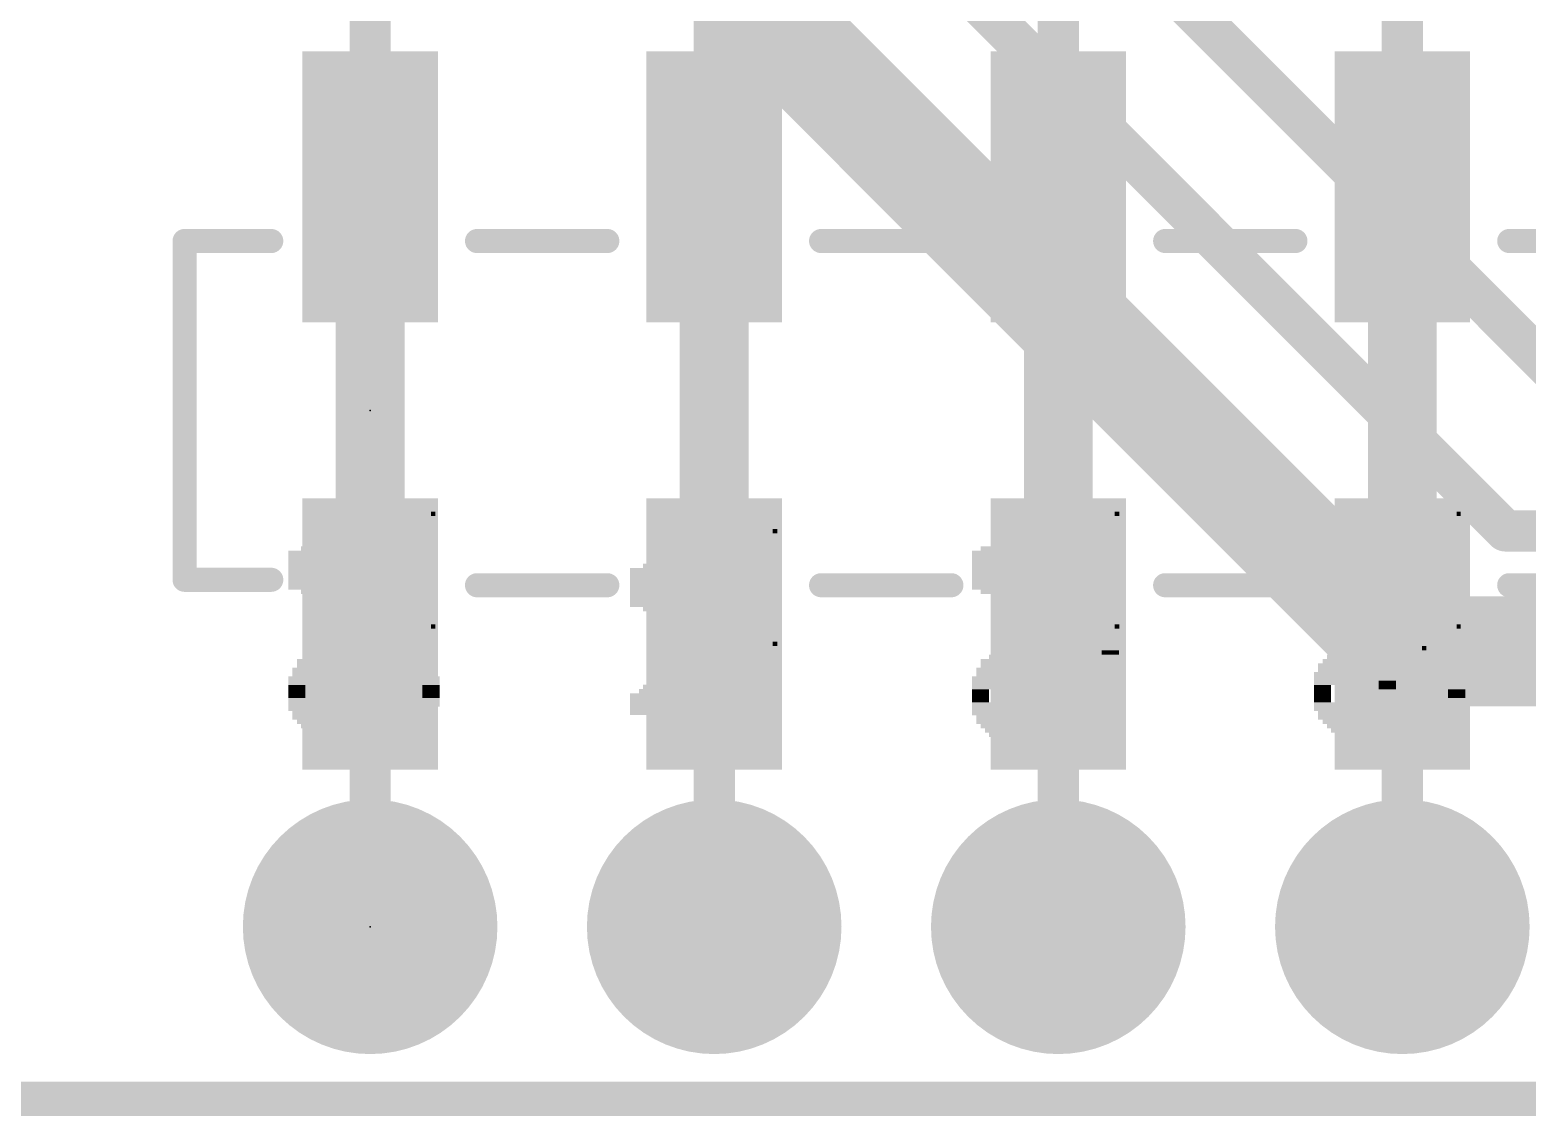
# Model space of a CAD drawing. Extents: x -25 to 82, y -36 to 56.
# Drawn here: x 48.29 to 59.34, y -2.67 to 5.35 of the extents above; entities that cross this region are included whole.
import ezdxf

# ---------------------------------------------------------------- set-up
doc = ezdxf.new("R2010")
doc.units = 0
for name, color, linetype in [('1', 12, 'CONTINUOUS'), ('16', 132, 'CONTINUOUS'), ('17', 110, 'CONTINUOUS'), ('20', 31, 'CONTINUOUS'), ('21', 41, 'CONTINUOUS'), ('22', 40, 'CONTINUOUS'), ('23', 53, 'CONTINUOUS'), ('51', 53, 'CONTINUOUS')]:
    doc.layers.add(name, color=color, linetype=linetype)

# ---------------------------------------------------------------- blocks, each defined once
blk = doc.blocks.new('RECT')
blk.add_solid([(-0.5, -0.5), (0.5, -0.5), (-0.5, 0.5), (0.5, 0.5)])
blk = doc.blocks.new('ROUNDP')
at = {"const_width": 0.5}
blk.add_lwpolyline([(0, -0.25, 1), (0, 0.25, 1), (0, -0.25)], format="xyb", dxfattribs=at)

msp = doc.modelspace()

# ---------------------------------------------------------------- linework, layer by layer
at = {"layer": '1'}
for points, const_width in [([(53.34, 8.89), (53.34, 4.19)], 0.3048), ([(55.88, 8.89), (55.88, 1.27)], 0.3048), ([(58.42, 8.89), (58.42, 4.19)], 0.3048), ([(50.8, 7.62), (50.8, 0.89)], 0.3048), ([(50.8, 4.19), (50.8, 0.89)], 0.508), ([(50.8, 4.19), (50.8, 0.89)], 0.508), ([(53.34, 4.19), (53.34, 0.89)], 0.508), ([(53.34, 4.19), (53.34, 0.89)], 0.508), ([(55.88, 4.19), (55.88, 0.89)], 0.508), ([(55.88, 4.19), (55.88, 0.89)], 0.508), ([(58.42, 4.19), (58.42, 0.89)], 0.508), ([(58.42, 4.19), (58.42, 0.89)], 0.508), ([(50.8, 4.19), (50.8, 0.89)], 0.254), ([(53.34, 4.19), (53.34, 0.89)], 0.254), ([(55.88, 4.19), (55.88, 1.27)], 0.254), ([(58.42, 4.19), (58.42, 0.89)], 0.254), ([(55.88, 1.27), (55.88, 0.89)], 0.3048), ([(50.8, 0.89), (50.8, -1.27)], 0.3048), ([(53.34, 0.89), (53.34, -1.27)], 0.3048), ([(55.88, 0.89), (55.88, -1.27)], 0.3048), ([(58.42, 0.89), (58.42, -1.27)], 0.3048), ([(68.58, -2.54), (0, -2.54)], 0.254)]:
    msp.add_lwpolyline(points, dxfattribs=dict(at, const_width=const_width))
for points, const_width in [([(50.927, 4.19, 1), (50.673, 4.19)], 0.254), ([(50.927, 4.19, 1), (50.673, 4.19)], 0.254), ([(53.467, 4.19, 1), (53.213, 4.19)], 0.254), ([(53.467, 4.19, 1), (53.213, 4.19)], 0.254), ([(56.007, 4.19, 1), (55.753, 4.19)], 0.254), ([(56.007, 4.19, 1), (55.753, 4.19)], 0.254), ([(58.547, 4.19, 1), (58.293, 4.19)], 0.254), ([(58.547, 4.19, 1), (58.293, 4.19)], 0.254), ([(50.8635, 4.19, 1), (50.7365, 4.19)], 0.127), ([(53.4035, 4.19, 1), (53.2765, 4.19)], 0.127), ([(55.9435, 4.19, 1), (55.8165, 4.19)], 0.127), ([(58.4835, 4.19, 1), (58.3565, 4.19)], 0.127), ([(53.2638, 4.19, 1), (53.4162, 4.19)], 0.1524), ([(58.3438, 4.19, 1), (58.4962, 4.19)], 0.1524), ([(55.9562, 1.27, 1), (55.8038, 1.27)], 0.1524), ([(55.8038, 1.27, 1), (55.9562, 1.27)], 0.1524), ([(55.8165, 1.27, 1), (55.9435, 1.27)], 0.127), ([(50.673, 0.89, 1), (50.927, 0.89)], 0.254), ([(50.673, 0.89, 1), (50.927, 0.89)], 0.254), ([(50.8762, 0.89, 1), (50.7238, 0.89)], 0.1524), ([(53.213, 0.89, 1), (53.467, 0.89)], 0.254), ([(53.213, 0.89, 1), (53.467, 0.89)], 0.254), ([(53.4162, 0.89, 1), (53.2638, 0.89)], 0.1524), ([(55.753, 0.89, 1), (56.007, 0.89)], 0.254), ([(55.753, 0.89, 1), (56.007, 0.89)], 0.254), ([(55.9562, 0.89, 1), (55.8038, 0.89)], 0.1524), ([(58.293, 0.89, 1), (58.547, 0.89)], 0.254), ([(58.293, 0.89, 1), (58.547, 0.89)], 0.254), ([(58.4962, 0.89, 1), (58.3438, 0.89)], 0.1524), ([(50.7238, 0.89, 1), (50.8762, 0.89)], 0.1524), ([(50.7365, 0.89, 1), (50.8635, 0.89)], 0.127), ([(53.2765, 0.89, 1), (53.4035, 0.89)], 0.127), ([(55.8038, 0.89, 1), (55.9562, 0.89)], 0.1524), ([(58.3565, 0.89, 1), (58.4835, 0.89)], 0.127), ([(50.7238, -1.27, 1), (50.8762, -1.27)], 0.1524), ([(53.2638, -1.27, 1), (53.4162, -1.27)], 0.1524), ([(55.8038, -1.27, 1), (55.9562, -1.27)], 0.1524), ([(58.3438, -1.27, 1), (58.4962, -1.27)], 0.1524)]:
    msp.add_lwpolyline(points, format="xyb", dxfattribs=dict(at, const_width=const_width))
at = {"layer": '16'}
for points, const_width in [([(53.34, 9.017), (59.69, 2.667)], 0.3048), ([(51.943, 8.89), (59.182, 1.651)], 0.3048), ([(51.181, 8.001), (58.42, 0.762)], 0.8128), ([(59.182, 1.651), (61.341, 1.651)], 0.3048), ([(58.42, 0.762), (62.992, 0.762)], 0.8128), ([(68.58, -2.54), (0, -2.54)], 0.254)]:
    msp.add_lwpolyline(points, dxfattribs=dict(at, const_width=const_width))
for points, const_width in [([(59.182, 1.7272, 1), (59.182, 1.5748)], 0.1524), ([(59.1281, 1.5971, 1), (59.2359, 1.7049)], 0.1524), ([(58.42, 0.9652, 1), (58.42, 0.5588)], 0.4064), ([(58.2763, 0.6183, 1), (58.5637, 0.9057)], 0.4064)]:
    msp.add_lwpolyline(points, format="xyb", dxfattribs=dict(at, const_width=const_width))
at = {"layer": '20', "const_width": 0.2032}
msp.add_lwpolyline([(66.04, -2.54), (0, -2.54)], dxfattribs=at)
at = {"layer": '21', "const_width": 0.1778}
for points in [[(49.43, 1.29), (49.43, 3.79)], [(49.43, 3.79), (50.07, 3.79)], [(51.589, 3.79), (52.551, 3.79)], [(54.129, 3.79), (55.091, 3.79)], [(56.669, 3.79), (57.631, 3.79)], [(59.209, 3.79), (60.171, 3.79)], [(50.07, 1.29), (49.43, 1.29)], [(51.589, 1.25), (52.551, 1.25)], [(54.129, 1.25), (55.091, 1.25)], [(56.669, 1.25), (57.631, 1.25)], [(59.209, 1.25), (60.171, 1.25)]]:
    msp.add_lwpolyline(points, dxfattribs=at)
at = {"layer": '21', "const_width": 0.0889}
for points in [[(49.4744, 3.79, 1), (49.3856, 3.79)], [(49.43, 3.8344, 1), (49.43, 3.7456)], [(50.07, 3.7456, 1), (50.07, 3.8344)], [(51.589, 3.8344, 1), (51.589, 3.7456)], [(52.551, 3.7456, 1), (52.551, 3.8344)], [(54.129, 3.8344, 1), (54.129, 3.7456)], [(55.091, 3.7456, 1), (55.091, 3.8344)], [(56.669, 3.8344, 1), (56.669, 3.7456)], [(57.631, 3.7456, 1), (57.631, 3.8344)], [(59.209, 3.8344, 1), (59.209, 3.7456)], [(49.43, 1.3345, 1), (49.43, 1.2455)], [(49.3856, 1.29, 1), (49.4744, 1.29)], [(50.07, 1.2455, 1), (50.07, 1.3345)], [(51.589, 1.2945, 1), (51.589, 1.2055)], [(52.551, 1.2055, 1), (52.551, 1.2945)], [(54.129, 1.2945, 1), (54.129, 1.2055)], [(55.091, 1.2055, 1), (55.091, 1.2945)], [(56.669, 1.2945, 1), (56.669, 1.2055)], [(57.631, 1.2055, 1), (57.631, 1.2945)], [(59.209, 1.2945, 1), (59.209, 1.2055)]]:
    msp.add_lwpolyline(points, format="xyb", dxfattribs=at)
at = {"layer": '23'}
for p in [(50.8, 2.54), (50.8, -1.27)]:
    msp.add_point(p, dxfattribs=at)

# ---------------------------------------------------------------- block references
at = {"layer": '1', "xscale": 2}
for p, rotation in [((50.8, 4.19), 90), ((53.34, 4.19), 270), ((55.88, 4.19), 90), ((58.42, 4.19), 270), ((50.8, 0.89), 270), ((53.34, 0.89), 90), ((55.88, 0.89), 270), ((58.42, 0.89), 90)]:
    msp.add_blockref('RECT', p, dxfattribs=dict(at, rotation=rotation))
at = {"layer": '17', "xscale": 1.8796, "yscale": 1.8796, "rotation": 90}
for p in [(50.8, -1.27), (50.8, -1.27), (53.34, -1.27), (53.34, -1.27), (55.88, -1.27), (55.88, -1.27), (58.42, -1.27), (58.42, -1.27)]:
    msp.add_blockref('ROUNDP', p, dxfattribs=at)
at = {"layer": '22'}
for p, xscale, yscale in [((51.2648, 1.7765), 0.0305, 0.032), ((56.3131, 1.7765), 0.033, 0.032), ((58.8366, 1.7765), 0.0305, 0.032), ((51.0248, 1.6486), 0.5105, 0.0318), ((51.0731, 1.6805), 0.414, 0.032), ((51.1365, 1.7125), 0.287, 0.032), ((51.2001, 1.7445), 0.16, 0.032), ((53.7883, 1.6495), 0.033, 0.032), ((56.073, 1.6486), 0.5131, 0.0318), ((56.1213, 1.6805), 0.4166, 0.032), ((56.1861, 1.7125), 0.287, 0.032), ((56.2496, 1.7445), 0.16, 0.032), ((58.5813, 1.6486), 0.541, 0.0318), ((58.6448, 1.6805), 0.414, 0.032), ((58.7083, 1.7125), 0.287, 0.032), ((58.7731, 1.7445), 0.1575, 0.032), ((50.8013, 1.5527), 0.8306, 0.032), ((50.8965, 1.5847), 0.7671, 0.032), ((50.9613, 1.6167), 0.6375, 0.032), ((53.5965, 1.5535), 0.4166, 0.032), ((53.6613, 1.5855), 0.287, 0.032), ((53.7248, 1.6175), 0.16, 0.032), ((55.8508, 1.5527), 0.8306, 0.032), ((55.946, 1.5847), 0.7671, 0.032), ((56.0095, 1.6167), 0.6401, 0.032), ((58.373, 1.5527), 0.8306, 0.032), ((58.4695, 1.5847), 0.7645, 0.032), ((58.533, 1.6167), 0.6375, 0.032), ((50.626, 1.4889), 0.8611, 0.032), ((50.4825, 1.4569), 0.574, 0.032), ((50.4025, 1.4249), 0.414, 0.032), ((50.6895, 1.5208), 0.8001, 0.0318), ((50.9765, 1.4569), 0.16, 0.032), ((50.9765, 1.4249), 0.16, 0.032), ((53.326, 1.4257), 0.8306, 0.032), ((53.4213, 1.4577), 0.7671, 0.032), ((53.4848, 1.4897), 0.6401, 0.032), ((53.5496, 1.5216), 0.5105, 0.0318), ((55.4507, 1.4249), 0.4166, 0.032), ((55.6743, 1.4889), 0.8636, 0.032), ((55.5295, 1.4569), 0.574, 0.032), ((55.706, 1.5208), 0.8001, 0.0318), ((56.0095, 1.4569), 0.193, 0.032), ((56.0095, 1.4249), 0.193, 0.032), ((58.1812, 1.4889), 0.8941, 0.032), ((58.0377, 1.4569), 0.6071, 0.032), ((57.9577, 1.4249), 0.447, 0.032), ((58.2295, 1.5208), 0.7976, 0.0318), ((58.533, 1.4569), 0.1905, 0.032), ((58.533, 1.4249), 0.1905, 0.032), ((50.339, 1.3929), 0.287, 0.032), ((50.2907, 1.3611), 0.1905, 0.0318), ((50.339, 1.3292), 0.287, 0.032), ((50.9765, 1.3929), 0.16, 0.032), ((50.9765, 1.3611), 0.16, 0.0318), ((50.9765, 1.3292), 0.16, 0.032), ((53.1495, 1.3619), 0.8636, 0.032), ((53.006, 1.3299), 0.5766, 0.032), ((53.2143, 1.3938), 0.8001, 0.0318), ((53.5013, 1.3299), 0.16, 0.032), ((55.386, 1.3929), 0.287, 0.032), ((55.339, 1.3611), 0.193, 0.0318), ((55.386, 1.3292), 0.287, 0.032), ((56.0095, 1.3929), 0.193, 0.032), ((56.0095, 1.3611), 0.193, 0.0318), ((56.0095, 1.3292), 0.193, 0.032), ((57.8942, 1.3929), 0.32, 0.032), ((57.846, 1.3611), 0.2235, 0.0318), ((57.8942, 1.3292), 0.32, 0.032), ((58.533, 1.3929), 0.1905, 0.032), ((58.533, 1.3611), 0.1905, 0.0318), ((58.533, 1.3292), 0.1905, 0.032), ((50.419, 1.2972), 0.447, 0.032), ((50.4825, 1.2652), 0.574, 0.032), ((50.626, 1.2332), 0.8611, 0.032), ((50.6895, 1.2013), 0.8001, 0.0318), ((50.9765, 1.2972), 0.16, 0.032), ((50.9765, 1.2652), 0.16, 0.032), ((52.926, 1.2979), 0.4166, 0.032), ((52.8625, 1.2659), 0.2896, 0.032), ((52.8142, 1.2341), 0.193, 0.0318), ((52.8625, 1.2022), 0.2896, 0.032), ((53.5013, 1.2979), 0.16, 0.032), ((53.5013, 1.2659), 0.16, 0.032), ((53.5013, 1.2341), 0.16, 0.0318), ((53.5013, 1.2022), 0.16, 0.032), ((55.4507, 1.2972), 0.4166, 0.032), ((55.5295, 1.2652), 0.574, 0.032), ((55.6743, 1.2332), 0.8636, 0.032), ((55.706, 1.2013), 0.8001, 0.0318), ((56.0095, 1.2972), 0.193, 0.032), ((56.0095, 1.2652), 0.193, 0.032), ((58.0377, 1.2652), 0.6071, 0.032), ((58.1812, 1.2332), 0.8941, 0.032), ((57.9577, 1.2972), 0.447, 0.032), ((58.2295, 1.2013), 0.7976, 0.0318), ((58.533, 1.2972), 0.1905, 0.032), ((58.533, 1.2652), 0.1905, 0.032), ((50.8013, 1.1694), 0.8306, 0.032), ((50.8965, 1.1374), 0.7671, 0.032), ((50.9613, 1.1054), 0.6375, 0.032), ((52.926, 1.1702), 0.4166, 0.032), ((53.006, 1.1382), 0.5766, 0.032), ((53.1495, 1.1062), 0.8636, 0.032), ((53.5013, 1.1702), 0.16, 0.032), ((53.5013, 1.1382), 0.16, 0.032), ((55.8508, 1.1694), 0.8306, 0.032), ((55.946, 1.1374), 0.7671, 0.032), ((56.0095, 1.1054), 0.6401, 0.032), ((58.373, 1.1694), 0.8306, 0.032), ((58.4695, 1.1374), 0.7645, 0.032), ((58.533, 1.1054), 0.6375, 0.032), ((51.0248, 1.0735), 0.5105, 0.0318), ((51.0731, 1.0417), 0.414, 0.032), ((51.1365, 1.0097), 0.287, 0.032), ((53.2143, 1.0743), 0.8001, 0.0318), ((53.326, 1.0424), 0.8306, 0.032), ((53.4213, 1.0104), 0.7671, 0.032), ((56.073, 1.0735), 0.5131, 0.0318), ((56.1213, 1.0417), 0.4166, 0.032), ((56.1861, 1.0097), 0.287, 0.032), ((58.5965, 1.0735), 0.5105, 0.0318), ((58.6448, 1.0417), 0.414, 0.032), ((58.7083, 1.0097), 0.287, 0.032), ((51.2001, 0.9776), 0.16, 0.032), ((51.2648, 0.9456), 0.0305, 0.032), ((53.4848, 0.9784), 0.6401, 0.032), ((53.5496, 0.9465), 0.5105, 0.0318), ((53.5965, 0.9147), 0.4166, 0.032), ((53.6613, 0.8827), 0.287, 0.032), ((56.2496, 0.9776), 0.16, 0.032), ((56.3131, 0.9456), 0.033, 0.032), ((58.7731, 0.9776), 0.1575, 0.032), ((58.8366, 0.9456), 0.0305, 0.032), ((50.7695, 0.7859), 0.5131, 0.032), ((53.7248, 0.8506), 0.16, 0.032), ((53.7883, 0.8186), 0.033, 0.032), ((58.5813, 0.7859), 0.033, 0.032), ((50.7695, 0.6581), 1.0211, 0.032), ((50.7543, 0.6901), 0.9906, 0.032), ((50.7695, 0.7221), 0.8941, 0.032), ((50.7543, 0.754), 0.7976, 0.0318), ((52.9577, 0.6909), 0.16, 0.032), ((52.9577, 0.6589), 0.16, 0.032), ((55.4495, 0.6901), 0.287, 0.032), ((55.4495, 0.6581), 0.287, 0.032), ((55.4812, 0.7221), 0.2235, 0.032), ((55.5142, 0.754), 0.1575, 0.0318), ((56.1696, 0.6581), 0.32, 0.032), ((56.1861, 0.6901), 0.287, 0.032), ((56.2178, 0.7221), 0.2235, 0.032), ((56.2648, 0.754), 0.1295, 0.0318), ((57.9425, 0.6581), 0.2896, 0.032), ((57.959, 0.6901), 0.2565, 0.032), ((57.9755, 0.7221), 0.2235, 0.032), ((58.0073, 0.754), 0.16, 0.0318), ((58.6613, 0.7221), 0.254, 0.032), ((58.6778, 0.6901), 0.287, 0.032), ((58.6778, 0.6581), 0.287, 0.032), ((58.6296, 0.754), 0.1905, 0.0318), ((50.2907, 0.5624), 0.1905, 0.032), ((50.753, 0.6262), 1.0541, 0.0318), ((50.753, 0.5944), 1.0541, 0.032), ((51.2166, 0.5624), 0.193, 0.032), ((52.9577, 0.627), 0.16, 0.0318), ((52.9577, 0.5951), 0.16, 0.032), ((52.9577, 0.5631), 0.16, 0.032), ((55.3707, 0.5624), 0.2565, 0.032), ((55.4342, 0.6262), 0.3175, 0.0318), ((55.4342, 0.5944), 0.3175, 0.032), ((56.1061, 0.5624), 0.447, 0.032), ((56.1378, 0.5944), 0.3835, 0.032), ((56.1531, 0.6262), 0.3531, 0.0318), ((57.9272, 0.5944), 0.32, 0.032), ((57.8625, 0.5624), 0.1905, 0.032), ((57.9425, 0.6262), 0.2896, 0.0318), ((58.693, 0.6262), 0.3175, 0.0318), ((58.7083, 0.5944), 0.287, 0.032), ((58.7731, 0.5624), 0.1575, 0.032), ((50.2755, 0.5304), 0.16, 0.032), ((50.259, 0.4984), 0.127, 0.032), ((50.259, 0.4665), 0.127, 0.0318), ((50.259, 0.4346), 0.127, 0.032), ((51.2331, 0.5304), 0.16, 0.032), ((51.2496, 0.4984), 0.127, 0.032), ((51.2496, 0.4665), 0.127, 0.0318), ((51.2496, 0.4346), 0.127, 0.032), ((53.2613, 0.4354), 1.0871, 0.032), ((53.2943, 0.4674), 1.0211, 0.032), ((52.926, 0.4992), 0.2235, 0.0318), ((52.9425, 0.5311), 0.1905, 0.032), ((55.339, 0.5304), 0.193, 0.032), ((55.3225, 0.4984), 0.16, 0.032), ((55.306, 0.4665), 0.127, 0.0318), ((55.306, 0.4346), 0.127, 0.032), ((55.9143, 0.4346), 0.2565, 0.032), ((55.9765, 0.4984), 0.32, 0.032), ((55.9448, 0.4665), 0.2565, 0.0318), ((56.0896, 0.5304), 0.4801, 0.032), ((56.2496, 0.4984), 0.16, 0.032), ((56.2496, 0.4665), 0.16, 0.0318), ((56.2496, 0.4346), 0.16, 0.032), ((57.8472, 0.5304), 0.16, 0.032), ((57.8307, 0.4984), 0.127, 0.032), ((57.8307, 0.4665), 0.127, 0.0318), ((57.8307, 0.4346), 0.127, 0.032), ((58.2943, 0.4665), 0.16, 0.0318), ((58.2943, 0.4346), 0.16, 0.032), ((58.3095, 0.5304), 0.1295, 0.032), ((58.3095, 0.4984), 0.1295, 0.032), ((58.8048, 0.5304), 0.16, 0.032), ((58.8048, 0.4984), 0.16, 0.032), ((58.8213, 0.4665), 0.127, 0.0318), ((58.8213, 0.4346), 0.127, 0.032), ((50.2755, 0.4026), 0.16, 0.032), ((50.2907, 0.3706), 0.1905, 0.032), ((50.3542, 0.3386), 0.3175, 0.032), ((51.1365, 0.3386), 0.287, 0.032), ((51.2166, 0.3706), 0.193, 0.032), ((51.2331, 0.4026), 0.16, 0.032), ((53.2613, 0.4034), 1.0871, 0.032), ((53.2613, 0.3714), 1.0871, 0.032), ((53.2613, 0.3395), 1.0871, 0.0318), ((55.306, 0.4026), 0.127, 0.032), ((55.3225, 0.3706), 0.16, 0.032), ((55.339, 0.3386), 0.193, 0.032), ((55.8025, 0.3386), 0.287, 0.032), ((55.8495, 0.3706), 0.254, 0.032), ((55.8813, 0.4026), 0.2565, 0.032), ((56.2496, 0.4026), 0.16, 0.032), ((56.2496, 0.3706), 0.16, 0.032), ((56.2496, 0.3386), 0.16, 0.032), ((57.8307, 0.4026), 0.127, 0.032), ((57.8472, 0.3706), 0.16, 0.032), ((58.1177, 0.3386), 0.701, 0.032), ((58.2778, 0.3706), 0.254, 0.032), ((58.2778, 0.4026), 0.193, 0.032), ((58.7566, 0.3386), 0.1905, 0.032), ((58.8048, 0.4026), 0.16, 0.032), ((58.8048, 0.3706), 0.16, 0.032), ((50.753, 0.3067), 1.0541, 0.0318), ((50.753, 0.2748), 1.0541, 0.032), ((50.7543, 0.2428), 0.9906, 0.032), ((50.753, 0.2108), 0.9271, 0.032), ((53.2613, 0.3076), 1.0871, 0.032), ((55.5777, 0.3067), 0.6706, 0.0318), ((55.579, 0.2748), 0.6071, 0.032), ((55.5625, 0.2428), 0.574, 0.032), ((55.5612, 0.2108), 0.5105, 0.032), ((56.2496, 0.3067), 0.16, 0.0318), ((56.2496, 0.2748), 0.16, 0.032), ((56.2496, 0.2428), 0.16, 0.032), ((56.2496, 0.2108), 0.16, 0.032), ((58.0377, 0.2748), 0.4801, 0.032), ((58.3248, 0.3067), 1.0541, 0.0318), ((58.0377, 0.2428), 0.414, 0.032), ((58.039, 0.2108), 0.3505, 0.032), ((58.5813, 0.2748), 0.541, 0.032), ((58.5661, 0.2428), 0.5105, 0.032), ((58.5648, 0.2108), 0.447, 0.032), ((50.7543, 0.1789), 0.7976, 0.0318), ((50.7225, 0.1471), 0.6071, 0.032), ((55.5625, 0.1789), 0.447, 0.0318), ((55.546, 0.1471), 0.3531, 0.032), ((55.546, 0.1151), 0.16, 0.032), ((56.2496, 0.1789), 0.16, 0.0318), ((56.2496, 0.1471), 0.16, 0.032), ((56.2496, 0.1151), 0.16, 0.032), ((58.0377, 0.1789), 0.287, 0.0318), ((58.5661, 0.1789), 0.3835, 0.0318), ((58.5495, 0.1471), 0.2896, 0.032)]:
    msp.add_blockref('RECT', p, dxfattribs=dict(at, xscale=xscale, yscale=yscale))
at = {"layer": '51', "xscale": 0.508, "yscale": 0.508}
for p in [(50.8, -1.27), (53.34, -1.27), (55.88, -1.27), (58.42, -1.27)]:
    msp.add_blockref('RECT', p, dxfattribs=at)

doc.saveas('drawing.dxf')
